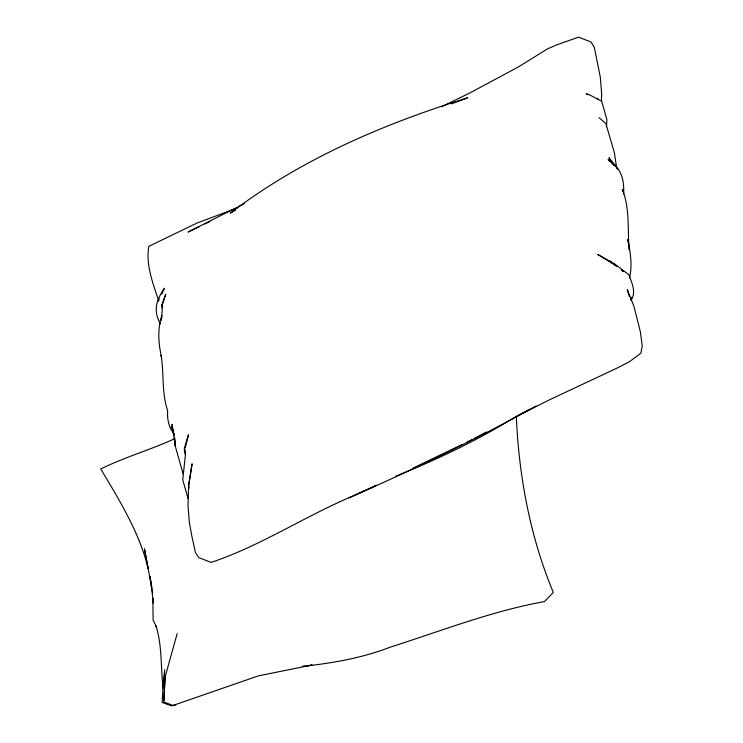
<?xml version="1.0" encoding="UTF-8"?>
<svg xmlns="http://www.w3.org/2000/svg" width="743" height="743" viewBox="0 0 743 743"><rect width="100%" height="100%" fill="white"/><g stroke="black" fill="none" stroke-linecap="round" stroke-linejoin="round"><path stroke-width="1.11" d="M184.413 451.057L184.431 447.992L188.481 434.785L185.221 447.806M175.747 704.94L171.494 705.85L162.132 702.423L163.246 683.579L165.104 676.929L163.813 701.959L173.008 705.451L258.48 675.842L312.125 665.031L306.896 665.765M601.393 101.587L601.654 93.683L600.307 77.077L594.251 47.05L590.88 41.905L578.518 37.15L556.34 44.998L547.238 49.057L518.047 67.13L470.403 92.671L441.658 106.723M164.277 678.916L164.556 673.186M163.85 700.603L165.104 676.929M161.305 320.419L162.253 310.24L161.89 304.714L165.754 294.293L161.89 305.94L161.89 304.714L162.401 307.918M161.407 319.444L161.825 315.506C157.386 329.056 158.37 343.582 161.575 357.281L161.12 355.33C164.119 373.766 161.565 392.871 167.658 410.74C167.101 418.448 168.512 426.909 173.425 433.03M164.723 669.749L163.246 683.579L177.178 633.575M606.464 126.774L606.929 119.818L601.672 101.15L588.753 94.472L586.246 93.804L588.233 94.807M629.535 277.919C632.553 265.205 630.343 252.044 627.844 239.422L629.358 249.787L628.931 246.407M630.993 299.364L631.578 297.311L630.677 299.308M158.352 301.379L159.169 298.788M630.983 300.423C636.612 292.324 631.847 282.888 628.857 274.752L615.334 264.434L597.79 254.477L614.619 264.759M161.695 294.247L164.398 288.238C156.383 299.828 152.9 310.769 160.404 323.818M516.032 416.498C477.944 440.107 437.293 459.499 395.731 476.17M235.42 210.306L230.367 213.111C300.813 159.318 383.407 123.905 467.626 97.835L451.586 103.834M536.093 406.003C477.108 438.732 416.331 468.211 354.578 495.321C305.791 515.586 261.35 545.65 211.142 562.405L198.78 557.649L195.409 552.504L191.945 536.641L189.354 522.478L188.007 505.872L188.611 485.894L192.056 463.994L188.611 485.894L189.159 488.105M528.83 409.718L516.747 416.275L548.826 400.133L617.786 367.757L629.507 361.683L640.847 353.204L642.24 345.95L640.382 331.805L633.853 306.153L627.324 289.64L629.228 296.318M474.248 438.472L486.21 432.101M461.877 444.639L413.024 468.136M467.031 442.066L472.186 439.494M199.523 226.522L188.09 232.039L244.382 203.638M204.724 224.014L209.925 221.498M349.043 497.921L376.608 485.253L354.578 495.321M174.716 438.714C150.476 449.784 124.685 457.149 100.76 468.963C119.558 500.578 139.35 532.248 148.108 568.395L144.458 548.863L152.677 592.821M236.878 208.133L197.424 222.854L148.814 246.351C145.609 264.647 152.909 283.334 158.658 300.571M302.707 666.36L304.797 666.062M302.791 666.378C332.4 663.165 362.036 658.075 389.917 647.264C441.101 631.021 491.457 611.127 544.452 601.57L553.331 592.543C530.223 536.864 518.93 476.792 516.329 416.712M599.016 117.645L605.842 123.533L614.396 152.826L616.681 168.373M621.854 270.285L623.665 271.669L621.947 270.35M616.839 266.458L609.576 260.895L614.879 264.945M613.542 164.946L608.09 159.55C621.297 168.094 624.352 179.239 623.628 194.053M597.205 98.206L598.514 99.627M618.213 169.571L608.944 157.702L614.415 165.856M173.732 430.624L171.364 426.677L173.509 431.367M187.988 498.404L182.741 479.746L185.378 455.264L184.431 447.992L185.453 454.428M183.103 473.858L175.413 446.654L174.503 437.822M172.72 427.364L171.986 424.392L175.432 446.404L174.512 437.729M151.135 583.116L150.03 576.577L153.448 603.019M151.498 585.289L151.869 587.472M153.402 602.824L152.863 598.421L153.114 619.978L156.522 627.185L156.011 625.885C162.327 646.159 160.618 667.428 163.098 688.269M622.643 191.629L622.411 189.344C629.34 207.111 627.937 226.569 628.782 245.283M174.28 435.556L174.057 433.392L174.28 435.621"/></g></svg>
